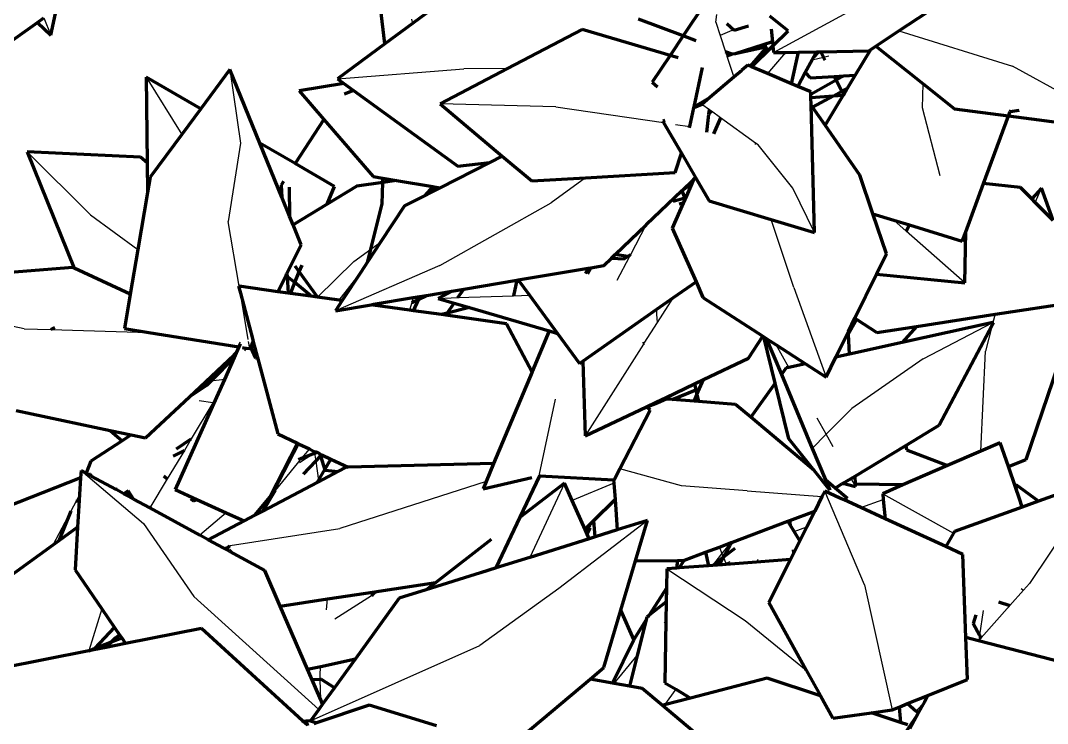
# Model space of a CAD drawing. Header units: millimetres. Extents: x 4307 to 31003, y 2809 to 20009.
# Drawn here: x 7200.2 to 7284.5, y 7818.6 to 7876.2 of the extents above; entities that cross this region are included whole.
import ezdxf

# ---------------------------------------------------------------- set-up
doc = ezdxf.new("R2010")
doc.units = ezdxf.units.MM
doc.layers.add('ProfileEdges', color=7, linetype='Continuous')

msp = doc.modelspace()

# ---------------------------------------------------------------- linework, layer by layer
for p, q in [((7261.989, 7873.605), (7271.218, 7878.644)), ((7202.147, 7876.453), (7202.729, 7875.047)), ((7257.266, 7876.112), (7257.346, 7876.735)), ((7232.309, 7876.345), (7232.388, 7875.997)), ((7257.266, 7876.112), (7257.625, 7875.004)), ((7258.753, 7875.486), (7257.625, 7875.004)), ((7257.625, 7875.004), (7258.06, 7873.662)), ((7272.281, 7875.38), (7281.577, 7872.489)), ((7258.06, 7873.662), (7258.138, 7873.422)), ((7258.589, 7873.464), (7258.138, 7873.422)), ((7258.138, 7873.422), (7258.175, 7873.308)), ((7258.175, 7873.308), (7258.731, 7871.592)), ((7262.98, 7873.623), (7261.486, 7871.897)), ((7265.158, 7873.013), (7266.102, 7873.243)), ((7266.102, 7873.243), (7266.524, 7873.346)), ((7217.407, 7872.219), (7218.263, 7866.172)), ((7226.238, 7871.442), (7236.6, 7872.273)), ((7240.176, 7872.301), (7236.6, 7872.273)), ((7288.47, 7868.732), (7281.577, 7872.489)), ((7210.547, 7871.586), (7213.455, 7866.879)), ((7274.203, 7869.09), (7274.274, 7871.043)), ((7244.137, 7869.172), (7234.638, 7869.401)), ((7244.137, 7869.172), (7252.971, 7867.865)), ((7256.741, 7868.911), (7256.116, 7869.363)), ((7256.898, 7868.797), (7256.741, 7868.911)), ((7275.655, 7863.494), (7274.203, 7869.09)), ((7257.635, 7868.264), (7256.898, 7868.797)), ((7260.504, 7866.191), (7257.635, 7868.264)), ((7253.949, 7867.72), (7255.132, 7867.545)), ((7218.263, 7866.172), (7217.26, 7859.76)), ((7260.525, 7866.084), (7260.504, 7866.191)), ((7260.719, 7866.036), (7260.504, 7866.191)), ((7263.582, 7862.502), (7260.719, 7866.036)), ((7205.971, 7860.311), (7200.784, 7865.464)), ((7246.562, 7863.349), (7243.742, 7861.284)), ((7265.341, 7858.856), (7263.582, 7862.502)), ((7283.448, 7861.324), (7283.965, 7862.493)), ((7234.617, 7856.142), (7243.742, 7861.284)), ((7205.971, 7860.311), (7209.859, 7857.468)), ((7218.166, 7854.454), (7217.26, 7859.76)), ((7263.665, 7854.345), (7261.797, 7859.92)), ((7272.863, 7858.981), (7271.859, 7859.866)), ((7250.279, 7857.068), (7251.553, 7859.494)), ((7277.677, 7854.735), (7272.863, 7858.981)), ((7228.971, 7857.496), (7229.771, 7858.074)), ((7227.572, 7856.486), (7228.971, 7857.496)), ((7250.177, 7856.875), (7250.279, 7857.068)), ((7224.588, 7853.554), (7227.572, 7856.486)), ((7249.164, 7854.945), (7250.177, 7856.875)), ((7234.617, 7856.142), (7226.06, 7852.446)), ((7226.371, 7853.305), (7228.114, 7855.561)), ((7218.909, 7850.101), (7218.264, 7853.877)), ((7240.663, 7853.681), (7241.971, 7853.728)), ((7263.665, 7854.345), (7266.303, 7847.009)), ((7200.547, 7850.963), (7191.034, 7852.976)), ((7229.189, 7852.973), (7229.156, 7852.915)), ((7232.321, 7853.116), (7232.146, 7852.496)), ((7232.435, 7853.519), (7232.321, 7853.116)), ((7234.477, 7853.459), (7236.106, 7853.518)), ((7236.106, 7853.518), (7240.663, 7853.681)), ((7252.488, 7851.495), (7253.8, 7853.527)), ((7252.414, 7852.153), (7252.424, 7852.564)), ((7252.488, 7851.495), (7252.414, 7852.153)), ((7280.16, 7852.152), (7279.986, 7851.478)), ((7251.385, 7849.787), (7252.488, 7851.495)), ((7268.819, 7851.739), (7268.144, 7850.561)), ((7274.263, 7848.509), (7279.986, 7851.478)), ((7279.928, 7851.254), (7279.38, 7849.129)), ((7200.547, 7850.963), (7202.711, 7850.902)), ((7202.711, 7850.902), (7210.767, 7850.674)), ((7219.039, 7849.34), (7218.939, 7849.927)), ((7251.33, 7849.702), (7246.548, 7842.187)), ((7251.33, 7849.702), (7251.385, 7849.787)), ((7263.245, 7847.805), (7262.209, 7849.653)), ((7218.729, 7849.39), (7218.597, 7849.17)), ((7219.507, 7848.561), (7219.643, 7848.694)), ((7279.005, 7840.939), (7279.38, 7849.129)), ((7274.263, 7848.509), (7268.417, 7844.424)), ((7242.206, 7847.473), (7242.176, 7847.473)), ((7215.852, 7846.684), (7215.4, 7846.627)), ((7216.955, 7846.822), (7215.852, 7846.684)), ((7216.308, 7845.373), (7216.02, 7844.895)), ((7253.196, 7845.195), (7253.18, 7845.341)), ((7216.02, 7844.895), (7214.238, 7841.941)), ((7216.02, 7844.895), (7214.894, 7845.054)), ((7244.077, 7845.199), (7242.776, 7839.052)), ((7266.321, 7842.317), (7265.58, 7843.64)), ((7266.321, 7842.317), (7268.417, 7844.424)), ((7214.238, 7841.941), (7213.671, 7841)), ((7265.167, 7841.157), (7266.321, 7842.317)), ((7266.892, 7841.299), (7266.321, 7842.317)), ((7221.11, 7837.706), (7223.098, 7841.521)), ((7223.925, 7841.127), (7223.288, 7840.353)), ((7213.671, 7841), (7212.271, 7838.677)), ((7223.288, 7840.353), (7221.11, 7837.706)), ((7223.117, 7839.992), (7224.2, 7840.711)), ((7224.331, 7840.903), (7224.35, 7840.769)), ((7224.35, 7840.769), (7224.451, 7840.877)), ((7224.35, 7840.769), (7224.442, 7840.112)), ((7264.259, 7840.245), (7264.457, 7840.443)), ((7224.442, 7840.112), (7224.664, 7838.54)), ((7254.441, 7838.1), (7249.383, 7839.48)), ((7205.203, 7839.347), (7210.311, 7834.993)), ((7205.97, 7839.06), (7205.916, 7838.959)), ((7212.271, 7838.677), (7210.83, 7836.288)), ((7224.664, 7838.54), (7224.68, 7838.425)), ((7268.716, 7838.046), (7268.35, 7838.698)), ((7288.672, 7838.617), (7282.973, 7830.077)), ((7209.056, 7837.692), (7208.976, 7837.296)), ((7238.415, 7838.442), (7226.427, 7834.6)), ((7244.851, 7838.323), (7241.993, 7832.229)), ((7248.889, 7838.298), (7245.482, 7836.899)), ((7259.82, 7837.67), (7254.441, 7838.1)), ((7281.893, 7838.167), (7282.16, 7837.016)), ((7205.083, 7837.389), (7204.794, 7836.842)), ((7259.82, 7837.67), (7265.957, 7837.205)), ((7269.453, 7829.971), (7266.186, 7837.663)), ((7267.431, 7837.093), (7268.069, 7837.045)), ((7269.144, 7836.309), (7270.996, 7836.973)), ((7270.949, 7837.45), (7276.752, 7834.201)), ((7204.358, 7836.021), (7202.873, 7833.221)), ((7204.794, 7836.842), (7204.358, 7836.021)), ((7217.087, 7835.891), (7214.946, 7834.05)), ((7251.661, 7835.262), (7244.372, 7829.664)), ((7210.311, 7834.993), (7214.454, 7829.033)), ((7217.42, 7833.197), (7226.427, 7834.6)), ((7263.685, 7834.351), (7264.714, 7834.72)), ((7216.862, 7833.008), (7217.391, 7833.187)), ((7217.391, 7833.187), (7217.42, 7833.197)), ((7257.557, 7833.075), (7257.764, 7832.531)), ((7257.764, 7832.531), (7258.52, 7833.439)), ((7257.844, 7832.32), (7258.441, 7833.236)), ((7258.52, 7833.439), (7258.59, 7833.465)), ((7257.021, 7831.57), (7257.764, 7832.531)), ((7257.372, 7831.597), (7257.7, 7832.099)), ((7257.7, 7832.099), (7257.844, 7832.32)), ((7257.764, 7832.531), (7257.844, 7832.32)), ((7257.844, 7832.32), (7257.876, 7832.236)), ((7257.876, 7832.236), (7258.067, 7831.734)), ((7258.409, 7831.876), (7258.067, 7831.734)), ((7260.715, 7832.042), (7260.599, 7831.84)), ((7253.229, 7831.285), (7259.656, 7827.065)), ((7258.067, 7831.734), (7257.816, 7831.63)), ((7258.067, 7831.734), (7258.098, 7831.651)), ((7229.608, 7829.458), (7229.029, 7829.086)), ((7244.372, 7829.664), (7237.892, 7824.996)), ((7269.453, 7829.971), (7271.718, 7819.73)), ((7282.489, 7829.533), (7281.378, 7828.284)), ((7282.305, 7829.687), (7282.489, 7829.533)), ((7282.973, 7830.077), (7282.489, 7829.533)), ((7224.689, 7819.748), (7214.454, 7829.033)), ((7225.323, 7827.923), (7225.414, 7828.82)), ((7229.029, 7829.086), (7226.024, 7827.157)), ((7206.906, 7827.998), (7205.832, 7824.563)), ((7279.185, 7827.866), (7278.897, 7825.857)), ((7281.378, 7828.284), (7279.02, 7825.634)), ((7253.032, 7826.85), (7253.16, 7827.004)), ((7259.656, 7827.065), (7264.673, 7822.996)), ((7278.835, 7825.426), (7278.798, 7825.385)), ((7278.897, 7825.857), (7278.835, 7825.426)), ((7279.02, 7825.634), (7278.835, 7825.426)), ((7224.023, 7818.83), (7237.892, 7824.996)), ((7248.91, 7821.903), (7250.814, 7824.188)), ((7224.804, 7822.79), (7224.854, 7823.291)), ((7224.819, 7822.222), (7224.804, 7822.79)), ((7224.866, 7820.538), (7224.819, 7822.222)), ((7253.973, 7821.415), (7253.038, 7820.142)), ((7274.361, 7820.396), (7273.684, 7819.635))]:
    msp.add_line(p, q)
at = {"layer": 'ProfileEdges', "lineweight": 211}
for p, q in [((7230.112, 7874.311), (7228.779, 7885.686)), ((7272.281, 7875.38), (7279.889, 7880.42)), ((7235.788, 7878.515), (7232.388, 7875.997)), ((7256.349, 7877.639), (7254.572, 7874.967)), ((7201.631, 7876.085), (7202.147, 7876.453)), ((7202.729, 7875.047), (7203.172, 7877.185)), ((7263.194, 7875.391), (7261.678, 7876.59)), ((7191.587, 7868.918), (7201.631, 7876.085)), ((7201.631, 7876.085), (7202.729, 7875.047)), ((7232.388, 7875.997), (7230.112, 7874.311)), ((7254.572, 7874.967), (7250.908, 7876.338)), ((7258.152, 7876.004), (7258.757, 7875.455)), ((7258.757, 7875.455), (7259.932, 7875.788)), ((7246.285, 7875.5), (7240.176, 7872.301)), ((7253.514, 7873.376), (7246.285, 7875.5)), ((7254.572, 7874.967), (7253.514, 7873.376)), ((7255.637, 7874.569), (7254.572, 7874.967)), ((7261.785, 7875.562), (7261.897, 7874.481)), ((7261.932, 7874.154), (7263.194, 7875.391)), ((7270.395, 7874.13), (7272.281, 7875.38)), ((7230.112, 7874.311), (7226.238, 7871.442)), ((7261.897, 7874.481), (7258.832, 7873.515)), ((7261.471, 7874.068), (7258.832, 7873.515)), ((7260.098, 7872.485), (7261.471, 7874.068)), ((7260.188, 7872.447), (7261.932, 7874.154)), ((7261.897, 7874.481), (7261.932, 7874.154)), ((7261.932, 7874.154), (7261.989, 7873.605)), ((7269.938, 7873.828), (7270.395, 7874.13)), ((7270.395, 7874.13), (7274.274, 7871.043)), ((7253.514, 7873.376), (7252.048, 7871.169)), ((7254.173, 7873.182), (7253.514, 7873.376)), ((7258.589, 7873.464), (7258.06, 7873.662)), ((7258.589, 7873.464), (7258.175, 7873.308)), ((7258.832, 7873.515), (7258.589, 7873.464)), ((7261.989, 7873.605), (7262.98, 7873.623)), ((7262.98, 7873.623), (7264.045, 7873.642)), ((7263.471, 7871.057), (7264.045, 7873.642)), ((7264.045, 7873.642), (7265.511, 7873.668)), ((7265.158, 7873.013), (7265.264, 7873.211)), ((7265.264, 7873.211), (7265.717, 7873.672)), ((7265.264, 7873.211), (7265.511, 7873.668)), ((7265.511, 7873.668), (7265.717, 7873.672)), ((7265.717, 7873.672), (7265.87, 7873.675)), ((7265.87, 7873.675), (7269.814, 7873.745)), ((7266.102, 7873.243), (7265.87, 7873.675)), ((7266.234, 7872.998), (7266.102, 7873.243)), ((7269.938, 7873.828), (7268.685, 7871.746)), ((7269.814, 7873.745), (7269.938, 7873.828)), ((7217.407, 7872.219), (7215.021, 7868.995)), ((7219.86, 7866.192), (7217.407, 7872.219)), ((7240.176, 7872.301), (7234.638, 7869.401)), ((7255.481, 7869.163), (7256.175, 7872.381)), ((7259.885, 7872.575), (7259.397, 7872.159)), ((7260.098, 7872.485), (7259.885, 7872.575)), ((7260.188, 7872.447), (7260.098, 7872.485)), ((7261.486, 7871.897), (7260.188, 7872.447)), ((7264.591, 7871.962), (7265.158, 7873.013)), ((7215.021, 7868.995), (7210.547, 7871.586)), ((7210.547, 7871.586), (7210.63, 7864.572)), ((7226.238, 7871.442), (7226.743, 7871.076)), ((7258.731, 7871.592), (7256.772, 7869.922)), ((7259.356, 7872.124), (7258.731, 7871.592)), ((7259.356, 7872.124), (7259.344, 7872.183)), ((7259.397, 7872.159), (7259.344, 7872.183)), ((7259.397, 7872.159), (7259.356, 7872.124)), ((7263.471, 7871.057), (7261.486, 7871.897)), ((7263.986, 7870.84), (7264.591, 7871.962)), ((7264.591, 7871.962), (7265.007, 7871.531)), ((7265.007, 7871.531), (7266.96, 7871.645)), ((7266.96, 7871.645), (7267.756, 7871.692)), ((7267.126, 7871.335), (7266.96, 7871.645)), ((7267.756, 7871.692), (7267.126, 7871.335)), ((7267.756, 7871.692), (7268.685, 7871.746)), ((7268.685, 7871.746), (7268.04, 7870.675)), ((7226.743, 7871.076), (7223.079, 7870.46)), ((7226.743, 7871.076), (7227.556, 7870.487)), ((7252.048, 7871.169), (7252.468, 7870.811)), ((7263.986, 7870.84), (7263.471, 7871.057)), ((7265.038, 7870.395), (7263.986, 7870.84)), ((7267.126, 7871.335), (7265.044, 7870.158)), ((7267.607, 7870.439), (7267.126, 7871.335)), ((7267.607, 7870.439), (7268.04, 7870.675)), ((7268.04, 7870.675), (7267.744, 7870.183)), ((7274.274, 7871.043), (7276.842, 7869)), ((7223.079, 7870.46), (7225.115, 7868.114)), ((7227.556, 7870.487), (7226.772, 7870.203)), ((7227.556, 7870.487), (7236.101, 7864.298)), ((7255.481, 7869.163), (7256.772, 7869.922)), ((7256.772, 7869.922), (7256.116, 7869.363)), ((7265.044, 7870.158), (7265.038, 7870.395)), ((7265.05, 7869.933), (7265.044, 7870.158)), ((7265.05, 7869.933), (7266.907, 7870.059)), ((7265.066, 7869.322), (7265.05, 7869.933)), ((7265.2, 7869.13), (7266.907, 7870.059)), ((7267.701, 7870.112), (7266.224, 7867.659)), ((7266.907, 7870.059), (7267.607, 7870.439)), ((7266.907, 7870.059), (7267.701, 7870.112)), ((7267.744, 7870.183), (7267.607, 7870.439)), ((7267.744, 7870.183), (7267.701, 7870.112)), ((7215.021, 7868.995), (7213.455, 7866.879)), ((7234.638, 7869.401), (7239.74, 7865.125)), ((7255.132, 7867.545), (7255.464, 7869.082)), ((7256.116, 7869.363), (7255.464, 7869.082)), ((7255.464, 7869.082), (7255.481, 7869.163)), ((7256.699, 7868.568), (7256.741, 7868.911)), ((7265.341, 7858.856), (7265.066, 7869.322)), ((7265.2, 7869.13), (7265.066, 7869.322)), ((7266.224, 7867.659), (7265.2, 7869.13)), ((7276.842, 7869), (7281.268, 7868.42)), ((7281.399, 7868.775), (7281.443, 7868.894)), ((7281.399, 7868.775), (7282.124, 7868.878)), ((7225.115, 7868.114), (7222.759, 7864.512)), ((7225.115, 7868.114), (7229.164, 7863.446)), ((7253.068, 7868.05), (7252.904, 7867.98)), ((7256.521, 7867.08), (7256.699, 7868.568)), ((7256.699, 7868.568), (7256.898, 7868.797)), ((7257.635, 7868.264), (7257.06, 7866.946)), ((7279.219, 7862.882), (7281.268, 7868.42)), ((7281.268, 7868.42), (7281.399, 7868.775)), ((7281.268, 7868.42), (7287.591, 7867.591)), ((7252.904, 7867.98), (7252.971, 7867.865)), ((7252.971, 7867.865), (7254.432, 7865.352)), ((7255.097, 7867.434), (7255.132, 7867.545)), ((7269.078, 7863.558), (7266.224, 7867.659)), ((7213.455, 7866.879), (7210.875, 7863.394)), ((7222.759, 7864.512), (7219.86, 7866.192)), ((7221.67, 7861.742), (7219.86, 7866.192)), ((7200.784, 7865.464), (7204.642, 7855.936)), ((7210.071, 7865.026), (7200.784, 7865.464)), ((7210.63, 7864.572), (7210.071, 7865.026)), ((7239.74, 7865.125), (7238.726, 7864.608)), ((7239.74, 7865.125), (7242.166, 7863.092)), ((7253.931, 7863.782), (7254.432, 7865.352)), ((7254.432, 7865.352), (7255.587, 7863.364)), ((7210.63, 7864.572), (7210.659, 7862.135)), ((7225.998, 7862.636), (7222.759, 7864.512)), ((7238.726, 7864.608), (7234.655, 7862.532)), ((7236.101, 7864.298), (7238.726, 7864.608)), ((7210.875, 7863.394), (7210.659, 7862.135)), ((7221.796, 7863.039), (7221.604, 7862.745)), ((7229.948, 7862.965), (7227.816, 7862.647)), ((7229.164, 7863.446), (7229.959, 7863.314)), ((7229.89, 7861.208), (7229.948, 7862.965)), ((7229.948, 7862.965), (7229.959, 7863.314)), ((7231.057, 7863.131), (7229.948, 7862.965)), ((7229.959, 7863.314), (7231.057, 7863.131)), ((7231.057, 7863.131), (7234.038, 7862.634)), ((7242.166, 7863.092), (7246.562, 7863.349)), ((7246.562, 7863.349), (7253.931, 7863.782)), ((7254.458, 7862.281), (7255.433, 7863.216)), ((7255.433, 7863.216), (7255.287, 7862.879)), ((7255.433, 7863.216), (7255.587, 7863.364)), ((7255.587, 7863.364), (7256.7, 7861.45)), ((7270.147, 7860.389), (7269.078, 7863.558)), ((7210.659, 7862.135), (7209.859, 7857.468)), ((7221.604, 7862.745), (7221.67, 7861.742)), ((7222.279, 7862.565), (7222.298, 7860.2)), ((7227.816, 7862.647), (7225.393, 7861.175)), ((7225.393, 7861.175), (7225.998, 7862.636)), ((7234.038, 7862.634), (7233.369, 7861.875)), ((7233.877, 7862.135), (7233.369, 7861.875)), ((7233.877, 7862.135), (7234.148, 7862.616)), ((7234.655, 7862.532), (7233.877, 7862.135)), ((7234.038, 7862.634), (7234.148, 7862.616)), ((7234.148, 7862.616), (7234.655, 7862.532)), ((7254.458, 7862.281), (7251.553, 7859.494)), ((7254.458, 7862.281), (7255.287, 7862.879)), ((7254.458, 7862.281), (7254.71, 7861.669)), ((7255.287, 7862.879), (7254.765, 7861.684)), ((7277.751, 7858.913), (7279.219, 7862.882)), ((7282.235, 7862.545), (7279.219, 7862.882)), ((7283.166, 7861.608), (7282.235, 7862.545)), ((7283.965, 7862.493), (7283.166, 7861.608)), ((7284.93, 7859.834), (7283.965, 7862.493)), ((7222.298, 7860.2), (7221.67, 7861.742)), ((7233.369, 7861.875), (7231.724, 7861.037)), ((7254.588, 7861.277), (7253.69, 7859.219)), ((7254.71, 7861.669), (7253.772, 7861.406)), ((7254.588, 7861.277), (7254.252, 7861.19)), ((7254.734, 7861.612), (7254.588, 7861.277)), ((7254.765, 7861.684), (7254.71, 7861.669)), ((7254.734, 7861.612), (7254.71, 7861.669)), ((7254.765, 7861.684), (7254.734, 7861.612)), ((7256.7, 7861.45), (7261.797, 7859.92)), ((7283.448, 7861.324), (7283.166, 7861.608)), ((7284.93, 7859.834), (7283.448, 7861.324)), ((7225.393, 7861.175), (7222.593, 7859.475)), ((7228.971, 7857.496), (7229.89, 7861.208)), ((7231.724, 7861.037), (7229.771, 7858.074)), ((7222.593, 7859.475), (7222.298, 7860.2)), ((7261.797, 7859.92), (7265.341, 7858.856)), ((7270.147, 7860.389), (7271.859, 7859.866)), ((7271.258, 7857.098), (7270.147, 7860.389)), ((7271.859, 7859.866), (7273.139, 7859.475)), ((7223.254, 7857.849), (7222.593, 7859.475)), ((7248.997, 7857.043), (7251.553, 7859.494)), ((7253.69, 7859.219), (7255.635, 7854.812)), ((7272.863, 7858.981), (7273.139, 7859.475)), ((7273.139, 7859.475), (7277.47, 7858.152)), ((7277.47, 7858.152), (7277.751, 7858.913)), ((7277.677, 7854.735), (7277.751, 7858.913)), ((7229.771, 7858.074), (7228.719, 7856.478)), ((7209.859, 7857.468), (7209.232, 7853.812)), ((7222.087, 7855.492), (7223.254, 7857.849)), ((7228.719, 7856.478), (7228.971, 7857.496)), ((7250.027, 7856.896), (7250.279, 7857.068)), ((7270.446, 7855.445), (7271.258, 7857.098)), ((7228.719, 7856.478), (7228.114, 7855.561)), ((7248.067, 7856.151), (7248.694, 7856.752)), ((7248.694, 7856.752), (7248.997, 7857.043)), ((7248.694, 7856.752), (7249.754, 7856.71)), ((7250.027, 7856.896), (7248.997, 7857.043)), ((7249.754, 7856.71), (7250.027, 7856.896)), ((7250.177, 7856.875), (7250.027, 7856.896)), ((7204.525, 7855.991), (7189.757, 7854.826)), ((7204.642, 7855.936), (7204.525, 7855.991)), ((7209.232, 7853.812), (7204.642, 7855.936)), ((7222.009, 7855.336), (7222.087, 7855.492)), ((7222.087, 7855.492), (7222.102, 7855.26)), ((7222.729, 7854.751), (7223.098, 7855.641)), ((7222.744, 7856.137), (7223.098, 7855.641)), ((7223.098, 7855.641), (7223.322, 7856.179)), ((7223.098, 7855.641), (7224.588, 7853.554)), ((7228.114, 7855.561), (7226.605, 7853.272)), ((7241.059, 7854.971), (7246.8, 7855.938)), ((7246.8, 7855.938), (7246.551, 7855.505)), ((7247.013, 7855.974), (7246.744, 7855.463)), ((7246.8, 7855.938), (7247.013, 7855.974)), ((7247.013, 7855.974), (7248.067, 7856.151)), ((7268.673, 7851.836), (7270.446, 7855.445)), ((7270.446, 7855.445), (7277.677, 7854.735)), ((7221.351, 7854.008), (7222.009, 7855.336)), ((7222.102, 7855.26), (7222.009, 7855.336)), ((7222.102, 7855.26), (7222.193, 7853.89)), ((7222.729, 7854.751), (7222.102, 7855.26)), ((7222.363, 7853.866), (7222.729, 7854.751)), ((7224.014, 7853.708), (7222.729, 7854.751)), ((7236.584, 7854.218), (7240.935, 7854.95)), ((7240.935, 7854.95), (7240.663, 7853.681)), ((7240.935, 7854.95), (7241.059, 7854.971)), ((7241.059, 7854.971), (7241.971, 7853.728)), ((7253.8, 7853.527), (7255.635, 7854.812)), ((7255.635, 7854.812), (7256.199, 7853.536)), ((7209.232, 7853.812), (7208.75, 7850.999)), ((7218.166, 7854.454), (7218.109, 7854.462)), ((7218.109, 7854.462), (7218.264, 7853.877)), ((7221.351, 7854.008), (7218.166, 7854.454)), ((7218.264, 7853.877), (7219.252, 7850.163)), ((7222.193, 7853.89), (7221.351, 7854.008)), ((7222.363, 7853.866), (7222.193, 7853.89)), ((7224.05, 7853.63), (7222.363, 7853.866)), ((7224.05, 7853.63), (7224.014, 7853.708)), ((7232.9, 7853.397), (7233.53, 7853.703)), ((7232.997, 7853.614), (7233.53, 7853.703)), ((7233.53, 7853.703), (7235.617, 7854.055)), ((7235.617, 7854.055), (7234.477, 7853.459)), ((7235.617, 7854.055), (7236.584, 7854.218)), ((7236.106, 7853.518), (7236.584, 7854.218)), ((7241.971, 7853.728), (7244.273, 7850.592)), ((7224.588, 7853.554), (7224.05, 7853.63)), ((7226.371, 7853.305), (7224.588, 7853.554)), ((7226.605, 7853.272), (7226.06, 7852.446)), ((7226.06, 7852.446), (7228.986, 7852.938)), ((7226.605, 7853.272), (7226.371, 7853.305)), ((7228.986, 7852.938), (7229.189, 7852.973)), ((7229.156, 7852.915), (7228.986, 7852.938)), ((7232.146, 7852.496), (7229.156, 7852.915)), ((7229.189, 7852.973), (7232.435, 7853.519)), ((7232.321, 7853.116), (7232.9, 7853.397)), ((7232.435, 7853.519), (7232.997, 7853.614)), ((7232.474, 7852.45), (7232.9, 7853.397)), ((7232.9, 7853.397), (7232.997, 7853.614)), ((7234.477, 7853.459), (7235.801, 7853.072)), ((7235.236, 7852.245), (7235.801, 7853.072)), ((7235.801, 7853.072), (7237.051, 7852.706)), ((7252.424, 7852.564), (7253.8, 7853.527)), ((7256.199, 7853.536), (7261.102, 7850.368)), ((7280.16, 7852.152), (7287.114, 7853.226)), ((7282.718, 7840.242), (7287.114, 7853.226)), ((7232.474, 7852.45), (7232.146, 7852.496)), ((7234.773, 7852.128), (7232.474, 7852.45)), ((7235.236, 7852.245), (7234.773, 7852.128)), ((7235.123, 7852.079), (7234.773, 7852.128)), ((7235.123, 7852.079), (7235.236, 7852.245)), ((7240.084, 7851.384), (7235.123, 7852.079)), ((7237.051, 7852.706), (7235.236, 7852.245)), ((7237.051, 7852.706), (7243.598, 7850.79)), ((7246.355, 7848.314), (7252.424, 7852.564)), ((7273.729, 7851.158), (7280.16, 7852.152)), ((7242.176, 7847.473), (7240.084, 7851.384)), ((7268.136, 7850.741), (7268.673, 7851.836)), ((7268.145, 7850.533), (7268.819, 7851.739)), ((7268.673, 7851.836), (7268.819, 7851.739)), ((7268.819, 7851.739), (7270.455, 7850.652)), ((7279.986, 7851.478), (7272.544, 7849.845)), ((7275.57, 7843.055), (7279.928, 7851.254)), ((7279.928, 7851.254), (7280.055, 7851.494)), ((7279.986, 7851.478), (7280.055, 7851.494)), ((7203.05, 7851.07), (7202.711, 7850.902)), ((7208.75, 7850.999), (7210.767, 7850.674)), ((7210.767, 7850.674), (7218.144, 7849.484)), ((7243.598, 7850.79), (7242.206, 7847.473)), ((7243.598, 7850.79), (7244.273, 7850.592)), ((7244.273, 7850.592), (7246.084, 7848.125)), ((7259.937, 7848.556), (7261.102, 7850.368)), ((7261.102, 7850.368), (7261.184, 7850.316)), ((7267.11, 7848.653), (7268.136, 7850.741)), ((7268.144, 7850.561), (7268.136, 7850.741)), ((7268.145, 7850.533), (7268.144, 7850.561)), ((7268.22, 7848.897), (7268.145, 7850.533)), ((7270.455, 7850.652), (7273.729, 7851.158)), ((7273.729, 7851.158), (7272.544, 7849.845)), ((7218.144, 7849.484), (7217.921, 7848.984)), ((7218.128, 7849.789), (7218.259, 7849.741)), ((7218.259, 7849.741), (7218.144, 7849.484)), ((7219.103, 7849.468), (7219.22, 7849.706)), ((7219.22, 7849.706), (7219.32, 7849.907)), ((7219.268, 7849.645), (7219.22, 7849.706)), ((7219.252, 7850.163), (7219.32, 7849.907)), ((7219.405, 7849.588), (7219.268, 7849.645)), ((7219.453, 7849.408), (7219.268, 7849.645)), ((7219.32, 7849.907), (7219.405, 7849.588)), ((7219.405, 7849.588), (7219.453, 7849.408)), ((7251.269, 7849.757), (7251.385, 7849.787)), ((7262.128, 7846.509), (7261.184, 7850.316)), ((7261.184, 7850.316), (7261.393, 7850.181)), ((7261.393, 7850.181), (7262.209, 7849.653)), ((7261.393, 7850.181), (7262.633, 7847.216)), ((7262.209, 7849.653), (7264.607, 7848.104)), ((7272.544, 7849.845), (7268.22, 7848.897)), ((7215.4, 7846.627), (7217.766, 7848.839)), ((7217.846, 7848.817), (7217.753, 7848.609)), ((7217.766, 7848.839), (7217.921, 7848.984)), ((7217.846, 7848.817), (7217.766, 7848.839)), ((7217.921, 7848.984), (7217.846, 7848.817)), ((7218.439, 7849.436), (7218.552, 7849.418)), ((7218.552, 7849.418), (7218.488, 7849.353)), ((7218.552, 7849.418), (7218.729, 7849.39)), ((7218.729, 7849.39), (7219.039, 7849.34)), ((7219.039, 7849.34), (7219.103, 7849.468)), ((7219.103, 7849.468), (7219.507, 7848.561)), ((7219.453, 7849.408), (7219.643, 7848.694)), ((7219.643, 7848.694), (7219.662, 7848.622)), ((7266.303, 7847.009), (7267.11, 7848.653)), ((7268.22, 7848.897), (7267.11, 7848.653)), ((7217.753, 7848.609), (7215.852, 7846.684)), ((7217.753, 7848.609), (7216.955, 7846.822)), ((7219.507, 7848.561), (7219.662, 7848.622)), ((7219.662, 7848.622), (7221.326, 7842.362)), ((7246.084, 7848.125), (7246.355, 7848.314)), ((7246.355, 7848.314), (7246.548, 7842.187)), ((7256.255, 7846.804), (7259.937, 7848.556)), ((7263.245, 7847.805), (7263.017, 7847.755)), ((7264.607, 7848.104), (7263.245, 7847.805)), ((7264.607, 7848.104), (7266.303, 7847.009)), ((7242.193, 7847.442), (7239.036, 7839.921)), ((7242.193, 7847.442), (7242.176, 7847.473)), ((7242.206, 7847.473), (7242.193, 7847.442)), ((7263.017, 7847.755), (7262.633, 7847.216)), ((7262.633, 7847.216), (7265.167, 7841.157)), ((7214.082, 7845.395), (7215.4, 7846.627)), ((7215.494, 7846.321), (7214.082, 7845.395)), ((7215.852, 7846.684), (7215.494, 7846.321)), ((7216.955, 7846.822), (7216.308, 7845.373)), ((7253.18, 7845.341), (7255.498, 7846.444)), ((7255.498, 7846.444), (7256.255, 7846.804)), ((7255.498, 7846.444), (7255.613, 7845.971)), ((7255.709, 7845.572), (7256.255, 7846.804)), ((7262.128, 7846.509), (7260.134, 7843.71)), ((7263.257, 7841.957), (7262.128, 7846.509)), ((7210.476, 7842.024), (7214.082, 7845.395)), ((7216.308, 7845.373), (7212.923, 7837.795)), ((7252.364, 7844.953), (7253.18, 7845.341)), ((7253.683, 7845.169), (7255.613, 7845.971)), ((7255.47, 7845.03), (7255.709, 7845.572)), ((7255.613, 7845.971), (7255.709, 7845.572)), ((7255.709, 7845.572), (7255.847, 7845.001)), ((7246.548, 7842.187), (7251.566, 7844.574)), ((7251.566, 7844.574), (7252.364, 7844.953)), ((7251.609, 7844.537), (7251.566, 7844.574)), ((7252.44, 7844.881), (7251.609, 7844.537)), ((7251.882, 7844.304), (7251.609, 7844.537)), ((7252.44, 7844.881), (7252.364, 7844.953)), ((7253.196, 7845.195), (7252.44, 7844.881)), ((7253.22, 7845.205), (7253.196, 7845.195)), ((7253.683, 7845.169), (7253.22, 7845.205)), ((7255.47, 7845.03), (7253.683, 7845.169)), ((7255.847, 7845.001), (7255.47, 7845.03)), ((7258.876, 7844.766), (7255.847, 7845.001)), ((7260.134, 7843.71), (7258.876, 7844.766)), ((7199.886, 7844.261), (7207.585, 7842.635)), ((7249.383, 7839.48), (7251.882, 7844.304)), ((7264.259, 7840.245), (7260.134, 7843.71)), ((7272.835, 7841.405), (7275.57, 7843.055)), ((7207.585, 7842.635), (7208.584, 7841.79)), ((7207.585, 7842.635), (7209.315, 7842.269)), ((7209.315, 7842.269), (7208.584, 7841.79)), ((7209.315, 7842.269), (7210.476, 7842.024)), ((7213.037, 7841.13), (7214.238, 7841.941)), ((7221.326, 7842.362), (7222.964, 7841.584)), ((7264.457, 7840.443), (7263.257, 7841.957)), ((7208.584, 7841.79), (7206.013, 7840.104)), ((7220.674, 7837.176), (7222.964, 7841.584)), ((7222.964, 7841.584), (7223.098, 7841.521)), ((7223.098, 7841.521), (7223.925, 7841.127)), ((7223.925, 7841.127), (7224.331, 7840.903)), ((7265.167, 7841.157), (7266.247, 7838.575)), ((7268.677, 7838.895), (7272.835, 7841.405)), ((7272.835, 7841.405), (7272.891, 7841.039)), ((7280.583, 7841.622), (7279.005, 7840.939)), ((7281.251, 7839.671), (7280.583, 7841.622)), ((7213.671, 7841), (7212.744, 7840.511)), ((7223.026, 7840.25), (7223.288, 7840.353)), ((7223.288, 7840.353), (7224.2, 7840.711)), ((7224.2, 7840.711), (7224.35, 7840.769)), ((7224.331, 7840.903), (7224.451, 7840.877)), ((7224.35, 7840.769), (7224.53, 7840.84)), ((7224.442, 7840.112), (7224.83, 7840.521)), ((7224.451, 7840.877), (7224.53, 7840.84)), ((7224.53, 7840.84), (7224.76, 7840.731)), ((7224.76, 7840.731), (7224.83, 7840.521)), ((7224.76, 7840.731), (7224.946, 7840.642)), ((7224.83, 7840.521), (7224.946, 7840.642)), ((7224.83, 7840.521), (7225.189, 7839.444)), ((7224.946, 7840.642), (7225.682, 7840.292)), ((7225.189, 7839.444), (7225.682, 7840.292)), ((7225.682, 7840.292), (7227.099, 7839.619)), ((7265.317, 7839.356), (7264.259, 7840.245)), ((7265.317, 7839.356), (7264.457, 7840.443)), ((7272.891, 7841.039), (7276.273, 7839.756)), ((7279.005, 7840.939), (7276.273, 7839.756)), ((7281.251, 7839.671), (7282.718, 7840.242)), ((7206.013, 7840.104), (7205.615, 7839.123)), ((7223.446, 7839.062), (7224.442, 7840.112)), ((7224.664, 7838.54), (7225.189, 7839.444)), ((7225.189, 7839.444), (7225.211, 7839.379)), ((7225.211, 7839.379), (7226.261, 7839.254)), ((7226.951, 7839.615), (7226.261, 7839.254)), ((7227.099, 7839.619), (7226.951, 7839.615)), ((7239.036, 7839.921), (7227.099, 7839.619)), ((7239.036, 7839.921), (7238.415, 7838.442)), ((7248.919, 7838.585), (7249.383, 7839.48)), ((7276.273, 7839.756), (7272.605, 7838.167)), ((7281.832, 7837.972), (7281.251, 7839.671)), ((7205.166, 7838.745), (7197.188, 7835.614)), ((7205.166, 7838.745), (7205.083, 7837.389)), ((7205.203, 7839.347), (7205.166, 7838.745)), ((7205.615, 7839.123), (7205.203, 7839.347)), ((7205.831, 7839.006), (7205.615, 7839.123)), ((7205.97, 7839.06), (7205.831, 7839.006)), ((7205.916, 7838.959), (7205.831, 7839.006)), ((7206.042, 7838.891), (7205.916, 7838.959)), ((7206.042, 7838.891), (7205.97, 7839.06)), ((7208.076, 7837.785), (7206.042, 7838.891)), ((7211.988, 7838.915), (7212.271, 7838.677)), ((7224.561, 7838.362), (7224.664, 7838.54)), ((7226.261, 7839.254), (7224.68, 7838.425)), ((7238.168, 7837.852), (7242.162, 7838.774)), ((7241.224, 7835.523), (7242.834, 7838.904)), ((7242.834, 7838.904), (7242.888, 7839.019)), ((7242.834, 7838.904), (7248.868, 7838.588)), ((7248.868, 7838.588), (7248.919, 7838.585)), ((7248.868, 7838.588), (7248.889, 7838.298)), ((7266.596, 7837.741), (7265.317, 7839.356)), ((7267.041, 7837.908), (7266.247, 7838.575)), ((7266.247, 7838.575), (7266.596, 7837.741)), ((7267.709, 7838.311), (7268.35, 7838.698)), ((7268.35, 7838.698), (7268.677, 7838.895)), ((7268.707, 7838.23), (7268.677, 7838.895)), ((7288.672, 7838.617), (7283.732, 7836.837)), ((7208.076, 7837.785), (7208.21, 7837.876)), ((7208.709, 7837.441), (7208.076, 7837.785)), ((7209.056, 7837.692), (7208.709, 7837.441)), ((7209.508, 7837.007), (7209.056, 7837.692)), ((7212.923, 7837.795), (7214.701, 7836.982)), ((7224.561, 7838.362), (7220.109, 7836.027)), ((7221.11, 7837.706), (7220.109, 7836.027)), ((7220.674, 7837.176), (7221.11, 7837.706)), ((7224.68, 7838.425), (7224.561, 7838.362)), ((7238.415, 7838.442), (7238.168, 7837.852)), ((7244.851, 7838.323), (7241.224, 7835.523)), ((7245.482, 7836.899), (7244.851, 7838.323)), ((7248.889, 7838.298), (7248.991, 7836.961)), ((7267.041, 7837.908), (7267.604, 7838.248)), ((7268.069, 7837.045), (7267.041, 7837.908)), ((7267.604, 7838.248), (7267.709, 7838.311)), ((7267.973, 7838.242), (7267.604, 7838.248)), ((7267.709, 7838.311), (7267.973, 7838.242)), ((7267.973, 7838.242), (7268.716, 7838.046)), ((7272.605, 7838.167), (7268.707, 7838.23)), ((7268.716, 7838.046), (7268.707, 7838.23)), ((7272.605, 7838.167), (7270.949, 7837.45)), ((7281.893, 7838.167), (7281.832, 7837.972)), ((7282.16, 7837.016), (7281.832, 7837.972)), ((7283.732, 7836.837), (7281.893, 7838.167)), ((7204.794, 7836.842), (7205.053, 7836.89)), ((7205.053, 7836.89), (7204.919, 7834.701)), ((7205.083, 7837.389), (7205.053, 7836.89)), ((7208.976, 7837.296), (7208.709, 7837.441)), ((7209.508, 7837.007), (7208.976, 7837.296)), ((7210.83, 7836.288), (7209.508, 7837.007)), ((7214.193, 7837.053), (7214.411, 7836.869)), ((7214.411, 7836.869), (7214.701, 7836.982)), ((7214.701, 7836.982), (7217.087, 7835.891)), ((7219.439, 7835.676), (7220.674, 7837.176)), ((7220.109, 7836.027), (7220.674, 7837.176)), ((7246.533, 7834.525), (7245.482, 7836.899)), ((7247.267, 7835.252), (7248.991, 7836.961)), ((7248.991, 7836.961), (7249.178, 7834.483)), ((7265.957, 7837.205), (7265.367, 7836.024)), ((7266.186, 7837.663), (7265.957, 7837.205)), ((7267.431, 7837.093), (7266.186, 7837.663)), ((7267.777, 7836.934), (7267.431, 7837.093)), ((7267.777, 7836.934), (7268.069, 7837.045)), ((7269.144, 7836.309), (7267.777, 7836.934)), ((7270.949, 7837.45), (7270.996, 7836.973)), ((7270.996, 7836.973), (7271.155, 7835.388)), ((7282.387, 7836.353), (7282.16, 7837.016)), ((7204.358, 7836.021), (7203.369, 7833.579)), ((7210.817, 7836.441), (7210.83, 7836.288)), ((7214.946, 7834.05), (7210.83, 7836.288)), ((7220.109, 7836.027), (7219.439, 7835.676)), ((7263.341, 7835.259), (7265.367, 7836.024)), ((7265.367, 7836.024), (7264.714, 7834.72)), ((7271.155, 7835.388), (7269.144, 7836.309)), ((7282.387, 7836.353), (7276.838, 7834.354)), ((7283.732, 7836.837), (7282.387, 7836.353)), ((7218.563, 7835.217), (7215.63, 7833.678)), ((7217.087, 7835.891), (7218.563, 7835.217)), ((7219.439, 7835.676), (7218.563, 7835.217)), ((7239.244, 7831.367), (7241.224, 7835.523)), ((7246.787, 7834.777), (7247.267, 7835.252)), ((7247.351, 7833.91), (7247.267, 7835.252)), ((7251.661, 7835.262), (7249.178, 7834.483)), ((7250.67, 7831.943), (7251.661, 7835.262)), ((7258.615, 7833.474), (7263.168, 7835.194)), ((7263.168, 7835.194), (7263.341, 7835.259)), ((7263.391, 7834.829), (7263.168, 7835.194)), ((7263.391, 7834.829), (7263.341, 7835.259)), ((7276.136, 7833.108), (7271.155, 7835.388)), ((7204.919, 7834.701), (7203.369, 7833.579)), ((7204.919, 7834.701), (7204.705, 7831.207)), ((7246.533, 7834.525), (7246.787, 7834.777)), ((7246.71, 7834.126), (7246.533, 7834.525)), ((7246.71, 7834.126), (7246.948, 7834.65)), ((7246.948, 7834.65), (7246.787, 7834.777)), ((7249.178, 7834.483), (7247.351, 7833.91)), ((7263.685, 7834.351), (7263.391, 7834.829)), ((7264.15, 7833.593), (7263.685, 7834.351)), ((7264.714, 7834.72), (7264.15, 7833.593)), ((7276.838, 7834.354), (7276.752, 7834.201)), ((7203.369, 7833.579), (7202.873, 7833.221)), ((7215.63, 7833.678), (7214.946, 7834.05)), ((7216.862, 7833.008), (7215.63, 7833.678)), ((7238.846, 7833.688), (7234.29, 7830.17)), ((7246.872, 7833.76), (7241.993, 7832.229)), ((7246.872, 7833.76), (7246.71, 7834.126)), ((7247.351, 7833.91), (7246.872, 7833.76)), ((7264.15, 7833.593), (7263.654, 7832.602)), ((7276.752, 7834.201), (7276.136, 7833.108)), ((7202.873, 7833.221), (7197.542, 7829.366)), ((7217.125, 7832.865), (7216.862, 7833.008)), ((7217.125, 7832.865), (7217.391, 7833.187)), ((7217.414, 7832.708), (7217.125, 7832.865)), ((7217.414, 7832.708), (7217.548, 7832.85)), ((7220.279, 7831.151), (7217.414, 7832.708)), ((7254.68, 7831.988), (7256.411, 7832.642)), ((7256.411, 7832.642), (7257.557, 7833.075)), ((7256.411, 7832.642), (7256.65, 7831.542)), ((7257.557, 7833.075), (7258.52, 7833.439)), ((7258.441, 7833.236), (7257.91, 7832.263)), ((7258.812, 7832.966), (7257.91, 7832.263)), ((7258.52, 7833.439), (7258.441, 7833.236)), ((7258.52, 7833.439), (7258.564, 7833.455)), ((7258.615, 7833.474), (7258.564, 7833.455)), ((7258.564, 7833.455), (7258.59, 7833.465)), ((7258.59, 7833.465), (7258.615, 7833.474)), ((7263.654, 7832.602), (7263.625, 7832.849)), ((7277.515, 7832.476), (7276.136, 7833.108)), ((7241.993, 7832.229), (7239.244, 7831.367)), ((7249.465, 7827.904), (7250.67, 7831.943)), ((7250.67, 7831.943), (7254.129, 7831.982)), ((7254.129, 7831.982), (7254.033, 7831.345)), ((7254.129, 7831.982), (7254.65, 7831.988)), ((7254.65, 7831.988), (7254.252, 7831.362)), ((7254.65, 7831.988), (7254.68, 7831.988)), ((7257.7, 7832.099), (7257.021, 7831.57)), ((7257.876, 7832.236), (7257.53, 7831.609)), ((7257.876, 7832.236), (7257.7, 7832.099)), ((7257.91, 7832.263), (7257.876, 7832.236)), ((7260.599, 7831.84), (7258.098, 7831.651)), ((7263.378, 7832.049), (7260.599, 7831.84)), ((7263.378, 7832.049), (7261.618, 7828.532)), ((7263.654, 7832.602), (7263.378, 7832.049)), ((7277.774, 7825.647), (7277.515, 7832.476)), ((7204.705, 7831.207), (7206.906, 7827.998)), ((7221.541, 7828.231), (7220.279, 7831.151)), ((7237.962, 7830.965), (7233.512, 7829.569)), ((7239.244, 7831.367), (7237.962, 7830.965)), ((7253.229, 7831.285), (7253.204, 7829.715)), ((7254.033, 7831.345), (7253.229, 7831.285)), ((7254.252, 7831.362), (7254.033, 7831.345)), ((7256.65, 7831.542), (7254.252, 7831.362)), ((7257.021, 7831.57), (7256.65, 7831.542)), ((7257.372, 7831.597), (7257.021, 7831.57)), ((7257.53, 7831.609), (7257.372, 7831.597)), ((7257.816, 7831.63), (7257.53, 7831.609)), ((7258.098, 7831.651), (7257.816, 7831.63)), ((7229.608, 7829.458), (7234.29, 7830.17)), ((7234.29, 7830.17), (7233.512, 7829.569)), ((7225.414, 7828.82), (7229.283, 7829.408)), ((7229.283, 7829.408), (7229.029, 7829.086)), ((7229.283, 7829.408), (7229.608, 7829.458)), ((7233.512, 7829.569), (7231.296, 7828.874)), ((7253.204, 7829.715), (7251.789, 7827.493)), ((7253.204, 7829.715), (7253.185, 7828.581)), ((7221.541, 7828.231), (7225.414, 7828.82)), ((7231.296, 7828.874), (7227.696, 7823.901)), ((7253.185, 7828.581), (7251.789, 7827.493)), ((7253.185, 7828.581), (7253.16, 7827.004)), ((7261.618, 7828.532), (7264.673, 7822.996)), ((7280.43, 7828.593), (7281.378, 7828.284)), ((7206.906, 7827.998), (7207.95, 7826.474)), ((7223.776, 7823.059), (7221.541, 7828.231)), ((7248.062, 7823.203), (7249.465, 7827.904)), ((7250.526, 7825.509), (7249.465, 7827.904)), ((7251.552, 7827.12), (7250.526, 7825.509)), ((7251.552, 7827.12), (7250.814, 7824.188)), ((7251.611, 7827.354), (7251.552, 7827.12)), ((7251.789, 7827.493), (7251.611, 7827.354)), ((7251.789, 7827.493), (7251.684, 7827.328)), ((7253.16, 7827.004), (7253.079, 7821.948)), ((7278.595, 7827.521), (7278.373, 7826.806)), ((7278.373, 7826.806), (7278.897, 7825.857)), ((7206.369, 7824.775), (7207.95, 7826.474)), ((7207.95, 7826.474), (7208.364, 7825.87)), ((7215.073, 7826.397), (7208.85, 7825.162)), ((7223.652, 7818.563), (7215.073, 7826.397)), ((7206.369, 7824.775), (7207.691, 7825.294)), ((7207.691, 7825.294), (7207.259, 7824.847)), ((7208.85, 7825.162), (7207.259, 7824.847)), ((7207.691, 7825.294), (7208.533, 7825.625)), ((7207.989, 7825.603), (7207.691, 7825.294)), ((7208.364, 7825.87), (7207.989, 7825.603)), ((7208.364, 7825.87), (7208.533, 7825.625)), ((7208.533, 7825.625), (7208.85, 7825.162)), ((7248.784, 7821.925), (7250.544, 7825.467)), ((7250.544, 7825.467), (7250.526, 7825.509)), ((7277.903, 7822.22), (7277.774, 7825.647)), ((7278.798, 7825.385), (7277.774, 7825.647)), ((7286.549, 7823.401), (7278.798, 7825.385)), ((7278.897, 7825.857), (7279.02, 7825.634)), ((7205.832, 7824.563), (7198.672, 7823.143)), ((7205.832, 7824.563), (7206.369, 7824.775)), ((7206.25, 7824.646), (7205.832, 7824.563)), ((7207.259, 7824.847), (7206.25, 7824.646)), ((7206.25, 7824.646), (7206.369, 7824.775)), ((7224.854, 7823.291), (7227.696, 7823.901)), ((7227.696, 7823.901), (7225.989, 7821.544)), ((7250.814, 7824.188), (7250.182, 7821.674)), ((7223.776, 7823.059), (7224.854, 7823.291)), ((7224.157, 7822.179), (7223.776, 7823.059)), ((7246.94, 7822.257), (7248.062, 7823.203)), ((7264.673, 7822.996), (7265.836, 7820.888)), ((7224.819, 7822.222), (7224.157, 7822.179)), ((7224.866, 7820.538), (7224.157, 7822.179)), ((7224.913, 7822.228), (7224.819, 7822.222)), ((7225.989, 7821.544), (7224.913, 7822.228)), ((7241.35, 7817.546), (7246.94, 7822.257)), ((7248.784, 7821.925), (7246.94, 7822.257)), ((7248.91, 7821.903), (7248.784, 7821.925)), ((7250.182, 7821.674), (7248.91, 7821.903)), ((7253.079, 7821.948), (7253.973, 7821.415)), ((7261.468, 7822.337), (7255.177, 7820.699)), ((7265.836, 7820.888), (7261.468, 7822.337)), ((7274.637, 7820.905), (7277.903, 7822.22)), ((7225.989, 7821.544), (7225.013, 7820.197)), ((7251.228, 7821.486), (7250.182, 7821.674)), ((7252.876, 7820.099), (7251.228, 7821.486)), ((7253.973, 7821.415), (7255.177, 7820.699)), ((7265.836, 7820.888), (7266.851, 7819.05)), ((7272.99, 7820.242), (7274.637, 7820.905)), ((7274.637, 7820.905), (7274.361, 7820.396)), ((7228.821, 7820.104), (7224.516, 7818.652)), ((7225.013, 7820.197), (7224.689, 7819.748)), ((7225.013, 7820.197), (7224.866, 7820.538)), ((7234.355, 7818.415), (7228.821, 7820.104)), ((7253.038, 7820.142), (7252.876, 7820.099)), ((7256.359, 7817.169), (7252.876, 7820.099)), ((7255.177, 7820.699), (7253.038, 7820.142)), ((7272.285, 7819.958), (7272.99, 7820.242)), ((7272.99, 7820.242), (7273.684, 7819.635)), ((7274.361, 7820.396), (7273.918, 7819.58)), ((7224.689, 7819.748), (7224.04, 7818.853)), ((7266.851, 7819.05), (7270.038, 7819.495)), ((7270.038, 7819.495), (7271.718, 7819.73)), ((7272.417, 7818.706), (7270.038, 7819.495)), ((7271.718, 7819.73), (7272.285, 7819.958)), ((7272.285, 7819.958), (7272.417, 7818.706)), ((7273.684, 7819.635), (7273.918, 7819.58)), ((7273.918, 7819.58), (7273.686, 7819.153)), ((7223.312, 7818.794), (7223.622, 7818.819)), ((7223.622, 7818.819), (7224.04, 7818.853)), ((7223.622, 7818.819), (7223.762, 7818.457)), ((7224.04, 7818.853), (7224.023, 7818.83)), ((7224.023, 7818.83), (7224.516, 7818.652)), ((7224.516, 7818.652), (7224.296, 7818.578)), ((7272.995, 7818.514), (7272.417, 7818.706)), ((7272.664, 7817.624), (7273.686, 7819.153)), ((7273.686, 7819.153), (7273.169, 7818.201))]:
    msp.add_line(p, q, dxfattribs=at)

doc.saveas('drawing.dxf')
